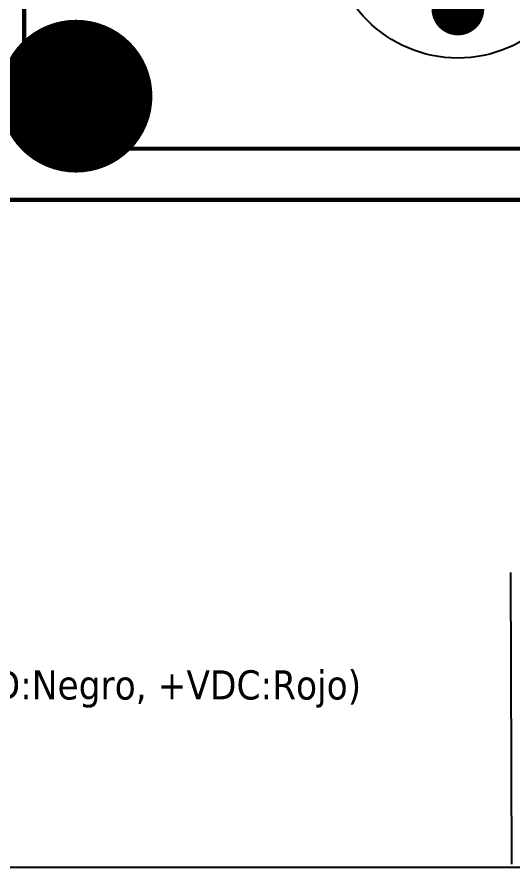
# Model space of a CAD drawing. Header units: inches. Extents: x 15 to 148, y 10 to 111.
# Drawn here: x 134.722 to 136.839, y 94.574 to 98.204 of the extents above; entities that cross this region are included whole.
import ezdxf

# ---------------------------------------------------------------- set-up
doc = ezdxf.new("R2010")
doc.units = ezdxf.units.IN
doc.header["$MEASUREMENT"] = 0
doc.layers.add('BLK_12AWG', color=7, linetype='Continuous')
doc.layers.add('DESC', color=1, linetype='Continuous')
doc.styles.add('SLDTEXTSTYLE0', font='tahoma.ttf')

# ---------------------------------------------------------------- blocks, each defined once
blk = doc.blocks.new('EPAD')
at = {"const_width": 0.5}
blk.add_lwpolyline([(-0.25, 0, 1), (0.25, 0, 1)], format="xyb", close=True, dxfattribs=at)
blk = doc.blocks.new('CEGHSD')
at = {"const_width": 0.008}
for points in [[(131.8246, 99.4561), (137.1636, 99.4561), (137.1636, 102.9325), (131.8246, 102.9325), (131.8246, 99.4561)], [(131.8246, 99.4561), (137.1636, 99.4561), (137.1636, 102.9325), (131.8246, 102.9325), (131.8246, 99.4561)], [(131.8246, 99.4561), (137.1636, 99.4561), (137.1636, 102.9325), (131.8246, 102.9325), (131.8246, 99.4561)], [(133.1481, 99.5533), (133.1481, 102.3092)], [(133.1481, 99.5533), (133.1481, 102.3092)], [(133.1481, 99.5533), (133.1481, 102.3092)], [(134.319, 99.5533), (133.1481, 99.5533)], [(134.319, 99.5533), (133.1481, 99.5533)], [(134.319, 99.5533), (133.1481, 99.5533)]]:
    blk.add_lwpolyline(points, dxfattribs=at)
for centre, radius in [((133.9706, 99.9679), 0.2426), ((133.9706, 99.9679), 0.2426), ((133.9706, 99.9679), 0.2426), ((133.2466, 99.6517), 0.0591), ((133.2466, 99.6517), 0.0591), ((133.2466, 99.6517), 0.0591)]:
    blk.add_circle(centre, radius)
for p, xscale, yscale in [((133.9706, 99.8183), 0.1, 0.1), ((133.2462, 99.6529), 0.29, 0.29)]:
    blk.add_blockref('EPAD', p, dxfattribs=dict(xscale=xscale, yscale=yscale))

msp = doc.modelspace()

# ---------------------------------------------------------------- linework, layer by layer
at = {"color": 7, "linetype": 'Continuous'}
msp.add_line((126.9102, 94.5738), (147.6602, 94.5738), dxfattribs=at)
at = {"layer": 'DESC'}
msp.add_line((136.834, 94.5854), (136.83, 95.8311), dxfattribs=at)

# ---------------------------------------------------------------- block references
at = {"layer": 'BLK_12AWG', "xscale": 2.25, "yscale": 2.25, "zscale": 2.25}
msp.add_blockref('CEGHSD', (-164.8303, -126.3532), dxfattribs=at)

# ---------------------------------------------------------------- texts
at = {"color": 7, "linetype": 'Continuous', "lineweight": 0, "insert": (127.1274, 95.4138), "char_height": 0.1245, "attachment_point": 1, "style": 'SLDTEXTSTYLE0'}
msp.add_mtext('CONEXIONES DC y AC TARJETA: Cable vehicular centelsa AWG#18 (Linea 1:Negro, Neutro: Blanco,GND:Negro, +VDC:Rojo)', dxfattribs=at)

doc.saveas('drawing.dxf')
